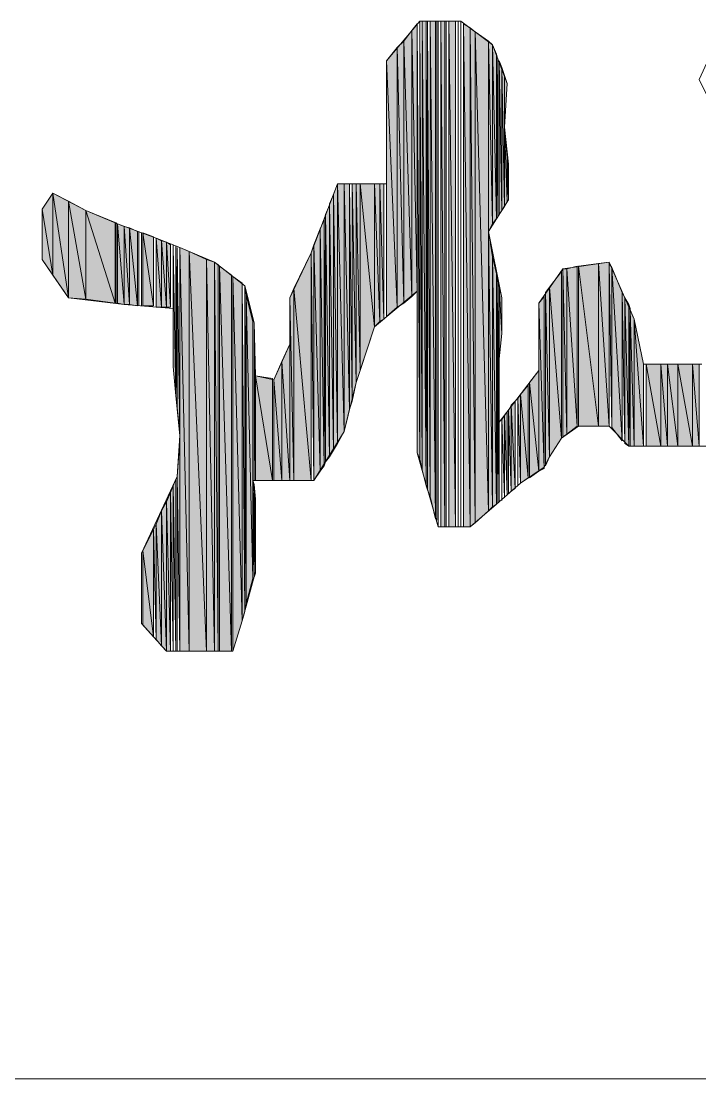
# Model space of a CAD drawing. Header units: millimetres. Extents: x -30643 to 86172, y -19411 to 63186.
# Drawn here: x 82294 to 82654, y 259 to 821 of the extents above; entities that cross this region are included whole.
import ezdxf

# ---------------------------------------------------------------- set-up
doc = ezdxf.new("R2010")
doc.units = ezdxf.units.MM

msp = doc.modelspace()

# ---------------------------------------------------------------- hatches: boundary and pattern name
h = msp.add_hatch(color=0)
h.dxf.hatch_style = 2
h.paths.add_polyline_path([(82501.27, 674.44), (82501.27, 815.88), (82497.05, 810.25)])
h = msp.add_hatch(color=0)
h.dxf.hatch_style = 2
h.paths.add_polyline_path([(82504.08, 677.26), (82504.08, 819.4), (82501.27, 815.88)])
h = msp.add_hatch(color=0)
h.dxf.hatch_style = 2
h.paths.add_polyline_path([(82501.27, 674.44), (82504.08, 677.26), (82501.27, 815.88)])
h = msp.add_hatch(color=0)
h.dxf.hatch_style = 2
h.paths.add_polyline_path([(82504.08, 591.41), (82505.49, 587.89), (82504.08, 819.4)])
h = msp.add_hatch(color=0)
h.dxf.hatch_style = 2
h.paths.add_polyline_path([(82505.49, 587.89), (82506.9, 582.26), (82505.49, 820.81)])
h = msp.add_hatch(color=0)
h.dxf.hatch_style = 2
h.paths.add_polyline_path([(82506.9, 582.26), (82509.01, 573.82), (82506.9, 820.81)])
h = msp.add_hatch(color=0)
h.dxf.hatch_style = 2
h.paths.add_polyline_path([(82509.01, 573.82), (82509.01, 820.81), (82506.9, 820.81)])
h = msp.add_hatch(color=0)
h.dxf.hatch_style = 2
h.paths.add_polyline_path([(82509.01, 573.82), (82509.71, 571.71), (82509.01, 820.81)])
h = msp.add_hatch(color=0)
h.dxf.hatch_style = 2
h.paths.add_polyline_path([(82509.71, 571.71), (82511.12, 568.19), (82509.71, 820.81)])
h = msp.add_hatch(color=0)
h.dxf.hatch_style = 2
h.paths.add_polyline_path([(82511.12, 568.19), (82513.94, 556.22), (82511.12, 820.81)])
h = msp.add_hatch(color=0)
h.dxf.hatch_style = 2
h.paths.add_polyline_path([(82513.94, 556.22), (82513.94, 820.81), (82511.12, 820.81)])
h = msp.add_hatch(color=0)
h.dxf.hatch_style = 2
h.paths.add_polyline_path([(82515.34, 554.11), (82515.34, 552), (82515.34, 820.81)])
h = msp.add_hatch(color=0)
h.dxf.hatch_style = 2
h.paths.add_polyline_path([(82516.75, 552), (82518.86, 552), (82516.75, 820.81)])
h = msp.add_hatch(color=0)
h.dxf.hatch_style = 2
h.paths.add_polyline_path([(82518.86, 552), (82518.86, 820.81), (82516.75, 820.81)])
h = msp.add_hatch(color=0)
h.dxf.hatch_style = 2
h.paths.add_polyline_path([(82520.97, 552), (82524.49, 552), (82520.97, 820.81)])
h = msp.add_hatch(color=0)
h.dxf.hatch_style = 2
h.paths.add_polyline_path([(82524.49, 552), (82524.49, 820.81), (82520.97, 820.81)])
h = msp.add_hatch(color=0)
h.dxf.hatch_style = 2
h.paths.add_polyline_path([(82528.71, 552), (82532.23, 552), (82528.71, 819.4)])
h = msp.add_hatch(color=0)
h.dxf.hatch_style = 2
h.paths.add_polyline_path([(82532.23, 552), (82532.23, 817.29), (82528.71, 819.4)])
h = msp.add_hatch(color=0)
h.dxf.hatch_style = 2
h.paths.add_polyline_path([(82532.23, 552), (82535.05, 554.11), (82532.23, 817.29)])
h = msp.add_hatch(color=0)
h.dxf.hatch_style = 2
h.paths.add_polyline_path([(82535.05, 554.11), (82535.05, 815.18), (82532.23, 817.29)])
h = msp.add_hatch(color=0)
h.dxf.hatch_style = 2
h.paths.add_polyline_path([(82497.05, 670.92), (82497.05, 810.25), (82493.53, 806.73)])
h = msp.add_hatch(color=0)
h.dxf.hatch_style = 2
h.paths.add_polyline_path([(82497.05, 670.92), (82501.27, 674.44), (82497.05, 810.25)])
h = msp.add_hatch(color=0)
h.dxf.hatch_style = 2
h.paths.add_polyline_path([(82535.05, 554.11), (82542.08, 560.45), (82535.05, 815.18)])
h = msp.add_hatch(color=0)
h.dxf.hatch_style = 2
h.paths.add_polyline_path([(82542.08, 560.45), (82542.08, 810.25), (82535.05, 815.18)])
h = msp.add_hatch(color=0)
h.dxf.hatch_style = 2
h.paths.add_polyline_path([(82542.08, 708.92), (82544.19, 713.15), (82542.08, 810.25)])
h = msp.add_hatch(color=0)
h.dxf.hatch_style = 2
h.paths.add_polyline_path([(82544.19, 713.15), (82544.19, 808.14), (82542.08, 810.25)])
h = msp.add_hatch(color=0)
h.dxf.hatch_style = 2
h.paths.add_polyline_path([(82493.53, 668.81), (82493.53, 806.73), (82487.9, 799.7)])
h = msp.add_hatch(color=0)
h.dxf.hatch_style = 2
h.paths.add_polyline_path([(82493.53, 668.81), (82497.05, 670.92), (82493.53, 806.73)])
h = msp.add_hatch(color=0)
h.dxf.hatch_style = 2
h.paths.add_polyline_path([(82544.19, 713.15), (82546.3, 715.96), (82544.19, 808.14)])
h = msp.add_hatch(color=0)
h.dxf.hatch_style = 2
h.paths.add_polyline_path([(82546.3, 715.96), (82546.3, 803.22), (82544.19, 808.14)])
h = msp.add_hatch(color=0)
h.dxf.hatch_style = 2
h.paths.add_polyline_path([(82487.9, 663.89), (82493.53, 668.81), (82487.9, 799.7)])
h = msp.add_hatch(color=0)
h.dxf.hatch_style = 2
h.paths.add_polyline_path([(82547.01, 717.37), (82547.01, 800.4), (82546.3, 803.22)])
h = msp.add_hatch(color=0)
h.dxf.hatch_style = 2
h.paths.add_polyline_path([(82547.71, 718.07), (82549.12, 720.18), (82547.71, 799.7)])
h = msp.add_hatch(color=0)
h.dxf.hatch_style = 2
h.paths.add_polyline_path([(82549.12, 720.18), (82549.12, 796.18), (82547.71, 799.7)])
h = msp.add_hatch(color=0)
h.dxf.hatch_style = 2
h.paths.add_polyline_path([(82549.12, 720.18), (82550.53, 722.29), (82549.12, 796.18)])
h = msp.add_hatch(color=0)
h.dxf.hatch_style = 2
h.paths.add_polyline_path([(82550.53, 722.29), (82550.53, 791.96), (82549.12, 796.18)])
h = msp.add_hatch(color=0)
h.dxf.hatch_style = 2
h.paths.add_polyline_path([(82550.53, 764.51), (82551.93, 787.74), (82550.53, 791.96)])
h = msp.add_hatch(color=0)
h.dxf.hatch_style = 2
h.paths.add_polyline_path([(82550.53, 722.29), (82551.93, 725.11), (82550.53, 764.51)])
h = msp.add_hatch(color=0)
h.dxf.hatch_style = 2
h.paths.add_polyline_path([(82551.93, 725.11), (82551.93, 748.33), (82550.53, 764.51)])
h = msp.add_hatch(color=0)
h.dxf.hatch_style = 2
h.paths.add_polyline_path([(82552.64, 725.81), (82552.64, 744.81), (82551.93, 748.33)])
h = msp.add_hatch(color=0)
h.dxf.hatch_style = 2
h.paths.add_polyline_path([(82461.86, 596.33), (82461.86, 734.26), (82459.75, 728.63)])
h = msp.add_hatch(color=0)
h.dxf.hatch_style = 2
h.paths.add_polyline_path([(82461.86, 596.33), (82465.38, 602.67), (82461.86, 734.26)])
h = msp.add_hatch(color=0)
h.dxf.hatch_style = 2
h.paths.add_polyline_path([(82465.38, 602.67), (82465.38, 734.26), (82461.86, 734.26)])
h = msp.add_hatch(color=0)
h.dxf.hatch_style = 2
h.paths.add_polyline_path([(82465.38, 602.67), (82468.2, 614.63), (82465.38, 734.26)])
h = msp.add_hatch(color=0)
h.dxf.hatch_style = 2
h.paths.add_polyline_path([(82468.2, 614.63), (82468.2, 734.26), (82465.38, 734.26)])
h = msp.add_hatch(color=0)
h.dxf.hatch_style = 2
h.paths.add_polyline_path([(82468.2, 614.63), (82469.6, 618.85), (82468.2, 734.26)])
h = msp.add_hatch(color=0)
h.dxf.hatch_style = 2
h.paths.add_polyline_path([(82469.6, 618.85), (82471.71, 628.7), (82469.6, 734.26)])
h = msp.add_hatch(color=0)
h.dxf.hatch_style = 2
h.paths.add_polyline_path([(82471.71, 628.7), (82471.71, 734.26), (82469.6, 734.26)])
h = msp.add_hatch(color=0)
h.dxf.hatch_style = 2
h.paths.add_polyline_path([(82471.71, 628.7), (82473.83, 635.04), (82471.71, 734.26)])
h = msp.add_hatch(color=0)
h.dxf.hatch_style = 2
h.paths.add_polyline_path([(82473.83, 635.04), (82473.83, 734.26), (82471.71, 734.26)])
h = msp.add_hatch(color=0)
h.dxf.hatch_style = 2
h.paths.add_polyline_path([(82473.83, 635.04), (82481.57, 658.26), (82473.83, 734.26)])
h = msp.add_hatch(color=0)
h.dxf.hatch_style = 2
h.paths.add_polyline_path([(82481.57, 658.26), (82481.57, 734.26), (82473.83, 734.26)])
h = msp.add_hatch(color=0)
h.dxf.hatch_style = 2
h.paths.add_polyline_path([(82481.57, 658.26), (82484.38, 661.07), (82481.57, 734.26)])
h = msp.add_hatch(color=0)
h.dxf.hatch_style = 2
h.paths.add_polyline_path([(82484.38, 661.07), (82484.38, 734.26), (82481.57, 734.26)])
h = msp.add_hatch(color=0)
h.dxf.hatch_style = 2
h.paths.add_polyline_path([(82484.38, 661.07), (82486.49, 662.48), (82484.38, 734.26)])
h = msp.add_hatch(color=0)
h.dxf.hatch_style = 2
h.paths.add_polyline_path([(82486.49, 662.48), (82486.49, 734.26), (82484.38, 734.26)])
h = msp.add_hatch(color=0)
h.dxf.hatch_style = 2
h.paths.add_polyline_path([(82310.57, 685.7), (82310.57, 729.33), (82304.94, 720.89)])
h = msp.add_hatch(color=0)
h.dxf.hatch_style = 2
h.paths.add_polyline_path([(82310.57, 685.7), (82319.02, 673.74), (82310.57, 729.33)])
h = msp.add_hatch(color=0)
h.dxf.hatch_style = 2
h.paths.add_polyline_path([(82319.02, 673.74), (82319.02, 725.11), (82310.57, 729.33)])
h = msp.add_hatch(color=0)
h.dxf.hatch_style = 2
h.paths.add_polyline_path([(82459.75, 592.82), (82459.75, 728.63), (82457.64, 723.7)])
h = msp.add_hatch(color=0)
h.dxf.hatch_style = 2
h.paths.add_polyline_path([(82459.75, 592.82), (82461.86, 596.33), (82459.75, 728.63)])
h = msp.add_hatch(color=0)
h.dxf.hatch_style = 2
h.paths.add_polyline_path([(82304.94, 694.15), (82310.57, 685.7), (82304.94, 720.89)])
h = msp.add_hatch(color=0)
h.dxf.hatch_style = 2
h.paths.add_polyline_path([(82319.02, 673.74), (82328.16, 673.04), (82319.02, 725.11)])
h = msp.add_hatch(color=0)
h.dxf.hatch_style = 2
h.paths.add_polyline_path([(82328.16, 673.04), (82328.16, 720.18), (82319.02, 725.11)])
h = msp.add_hatch(color=0)
h.dxf.hatch_style = 2
h.paths.add_polyline_path([(82328.16, 673.04), (82343.65, 670.92), (82328.16, 720.18)])
h = msp.add_hatch(color=0)
h.dxf.hatch_style = 2
h.paths.add_polyline_path([(82343.65, 670.92), (82343.65, 713.85), (82328.16, 720.18)])
h = msp.add_hatch(color=0)
h.dxf.hatch_style = 2
h.paths.add_polyline_path([(82457.64, 589.3), (82457.64, 723), (82455.53, 718.07)])
h = msp.add_hatch(color=0)
h.dxf.hatch_style = 2
h.paths.add_polyline_path([(82457.64, 589.3), (82459.75, 592.82), (82457.64, 723.7)])
h = msp.add_hatch(color=0)
h.dxf.hatch_style = 2
h.paths.add_polyline_path([(82454.83, 584.37), (82454.83, 715.26), (82452.72, 710.33)])
h = msp.add_hatch(color=0)
h.dxf.hatch_style = 2
h.paths.add_polyline_path([(82455.53, 586.48), (82455.53, 718.07), (82454.83, 715.26)])
h = msp.add_hatch(color=0)
h.dxf.hatch_style = 2
h.paths.add_polyline_path([(82454.83, 584.37), (82455.53, 586.48), (82454.83, 715.26)])
h = msp.add_hatch(color=0)
h.dxf.hatch_style = 2
h.paths.add_polyline_path([(82455.53, 586.48), (82457.64, 589.3), (82455.53, 718.07)])
h = msp.add_hatch(color=0)
h.dxf.hatch_style = 2
h.paths.add_polyline_path([(82345.05, 670.92), (82348.57, 670.22), (82345.05, 713.15)])
h = msp.add_hatch(color=0)
h.dxf.hatch_style = 2
h.paths.add_polyline_path([(82348.57, 670.22), (82348.57, 711.74), (82345.05, 713.15)])
h = msp.add_hatch(color=0)
h.dxf.hatch_style = 2
h.paths.add_polyline_path([(82348.57, 670.22), (82351.39, 670.22), (82348.57, 711.74)])
h = msp.add_hatch(color=0)
h.dxf.hatch_style = 2
h.paths.add_polyline_path([(82351.39, 670.22), (82351.39, 711.03), (82348.57, 711.74)])
h = msp.add_hatch(color=0)
h.dxf.hatch_style = 2
h.paths.add_polyline_path([(82351.39, 670.22), (82355.61, 669.52), (82351.39, 711.03)])
h = msp.add_hatch(color=0)
h.dxf.hatch_style = 2
h.paths.add_polyline_path([(82355.61, 669.52), (82355.61, 708.92), (82351.39, 711.03)])
h = msp.add_hatch(color=0)
h.dxf.hatch_style = 2
h.paths.add_polyline_path([(82452.72, 581.56), (82452.72, 710.33), (82449.2, 701.89)])
h = msp.add_hatch(color=0)
h.dxf.hatch_style = 2
h.paths.add_polyline_path([(82452.72, 581.56), (82454.83, 584.37), (82452.72, 710.33)])
h = msp.add_hatch(color=0)
h.dxf.hatch_style = 2
h.paths.add_polyline_path([(82542.08, 560.45), (82544.19, 562.56), (82542.08, 708.92)])
h = msp.add_hatch(color=0)
h.dxf.hatch_style = 2
h.paths.add_polyline_path([(82544.19, 562.56), (82544.19, 695.55), (82542.08, 708.92)])
h = msp.add_hatch(color=0)
h.dxf.hatch_style = 2
h.paths.add_polyline_path([(82358.42, 669.52), (82364.05, 669.52), (82358.42, 708.22)])
h = msp.add_hatch(color=0)
h.dxf.hatch_style = 2
h.paths.add_polyline_path([(82364.05, 669.52), (82364.05, 706.11), (82358.42, 708.22)])
h = msp.add_hatch(color=0)
h.dxf.hatch_style = 2
h.paths.add_polyline_path([(82365.46, 668.81), (82368.27, 668.81), (82365.46, 705.4)])
h = msp.add_hatch(color=0)
h.dxf.hatch_style = 2
h.paths.add_polyline_path([(82368.27, 668.81), (82368.27, 704), (82365.46, 705.4)])
h = msp.add_hatch(color=0)
h.dxf.hatch_style = 2
h.paths.add_polyline_path([(82368.27, 668.81), (82371.09, 668.81), (82368.27, 704)])
h = msp.add_hatch(color=0)
h.dxf.hatch_style = 2
h.paths.add_polyline_path([(82371.09, 668.81), (82371.09, 703.29), (82368.27, 704)])
h = msp.add_hatch(color=0)
h.dxf.hatch_style = 2
h.paths.add_polyline_path([(82371.09, 668.81), (82373.2, 668.81), (82371.09, 703.29)])
h = msp.add_hatch(color=0)
h.dxf.hatch_style = 2
h.paths.add_polyline_path([(82373.2, 668.81), (82373.2, 701.89), (82371.09, 703.29)])
h = msp.add_hatch(color=0)
h.dxf.hatch_style = 2
h.paths.add_polyline_path([(82374.61, 637.15), (82376.01, 621.67), (82374.61, 701.18)])
h = msp.add_hatch(color=0)
h.dxf.hatch_style = 2
h.paths.add_polyline_path([(82376.01, 621.67), (82376.72, 615.33), (82376.01, 701.18)])
h = msp.add_hatch(color=0)
h.dxf.hatch_style = 2
h.paths.add_polyline_path([(82376.72, 615.33), (82378.13, 601.26), (82376.72, 700.48)])
h = msp.add_hatch(color=0)
h.dxf.hatch_style = 2
h.paths.add_polyline_path([(82378.13, 485.86), (82383.05, 485.86), (82378.13, 700.48)])
h = msp.add_hatch(color=0)
h.dxf.hatch_style = 2
h.paths.add_polyline_path([(82383.05, 485.86), (82383.05, 698.37), (82378.13, 700.48)])
h = msp.add_hatch(color=0)
h.dxf.hatch_style = 2
h.paths.add_polyline_path([(82383.05, 485.86), (82392.2, 485.86), (82383.05, 698.37)])
h = msp.add_hatch(color=0)
h.dxf.hatch_style = 2
h.paths.add_polyline_path([(82392.2, 485.86), (82392.2, 694.15), (82383.05, 698.37)])
h = msp.add_hatch(color=0)
h.dxf.hatch_style = 2
h.paths.add_polyline_path([(82447.79, 576.63), (82447.79, 697.66), (82438.64, 678.67)])
h = msp.add_hatch(color=0)
h.dxf.hatch_style = 2
h.paths.add_polyline_path([(82449.2, 576.63), (82449.2, 701.89), (82447.79, 697.66)])
h = msp.add_hatch(color=0)
h.dxf.hatch_style = 2
h.paths.add_polyline_path([(82449.2, 576.63), (82452.72, 581.56), (82449.2, 701.89)])
h = msp.add_hatch(color=0)
h.dxf.hatch_style = 2
h.paths.add_polyline_path([(82392.2, 485.86), (82396.42, 485.86), (82392.2, 694.15)])
h = msp.add_hatch(color=0)
h.dxf.hatch_style = 2
h.paths.add_polyline_path([(82396.42, 485.86), (82396.42, 692.74), (82392.2, 694.15)])
h = msp.add_hatch(color=0)
h.dxf.hatch_style = 2
h.paths.add_polyline_path([(82396.42, 485.86), (82398.53, 485.86), (82396.42, 692.74)])
h = msp.add_hatch(color=0)
h.dxf.hatch_style = 2
h.paths.add_polyline_path([(82398.53, 485.86), (82398.53, 691.33), (82396.42, 692.74)])
h = msp.add_hatch(color=0)
h.dxf.hatch_style = 2
h.paths.add_polyline_path([(82544.19, 562.56), (82546.3, 563.97), (82544.19, 695.55)])
h = msp.add_hatch(color=0)
h.dxf.hatch_style = 2
h.paths.add_polyline_path([(82546.3, 563.97), (82546.3, 686.41), (82544.19, 695.55)])
h = msp.add_hatch(color=0)
h.dxf.hatch_style = 2
h.paths.add_polyline_path([(82600.49, 605.48), (82600.49, 692.03), (82589.93, 690.63)])
h = msp.add_hatch(color=0)
h.dxf.hatch_style = 2
h.paths.add_polyline_path([(82606.12, 605.48), (82606.12, 692.74), (82600.49, 692.03)])
h = msp.add_hatch(color=0)
h.dxf.hatch_style = 2
h.paths.add_polyline_path([(82600.49, 605.48), (82606.12, 605.48), (82600.49, 692.03)])
h = msp.add_hatch(color=0)
h.dxf.hatch_style = 2
h.paths.add_polyline_path([(82607.52, 604.78), (82607.52, 689.92), (82606.12, 692.03)])
h = msp.add_hatch(color=0)
h.dxf.hatch_style = 2
h.paths.add_polyline_path([(82399.24, 485.86), (82405.57, 485.86), (82399.24, 690.63)])
h = msp.add_hatch(color=0)
h.dxf.hatch_style = 2
h.paths.add_polyline_path([(82405.57, 485.86), (82405.57, 685.7), (82399.24, 690.63)])
h = msp.add_hatch(color=0)
h.dxf.hatch_style = 2
h.paths.add_polyline_path([(82547.01, 564.67), (82547.01, 681.48), (82546.3, 686.41)])
h = msp.add_hatch(color=0)
h.dxf.hatch_style = 2
h.paths.add_polyline_path([(82580.79, 599.15), (82580.79, 687.81), (82574.45, 679.37)])
h = msp.add_hatch(color=0)
h.dxf.hatch_style = 2
h.paths.add_polyline_path([(82581.49, 599.85), (82583.6, 601.26), (82581.49, 689.22)])
h = msp.add_hatch(color=0)
h.dxf.hatch_style = 2
h.paths.add_polyline_path([(82583.6, 601.26), (82583.6, 689.22), (82581.49, 689.22)])
h = msp.add_hatch(color=0)
h.dxf.hatch_style = 2
h.paths.add_polyline_path([(82589.23, 605.48), (82589.23, 690.63), (82583.6, 689.22)])
h = msp.add_hatch(color=0)
h.dxf.hatch_style = 2
h.paths.add_polyline_path([(82583.6, 601.26), (82589.23, 605.48), (82583.6, 689.22)])
h = msp.add_hatch(color=0)
h.dxf.hatch_style = 2
h.paths.add_polyline_path([(82589.93, 605.48), (82600.49, 605.48), (82589.93, 690.63)])
h = msp.add_hatch(color=0)
h.dxf.hatch_style = 2
h.paths.add_polyline_path([(82607.52, 604.78), (82613.15, 597.74), (82607.52, 689.92)])
h = msp.add_hatch(color=0)
h.dxf.hatch_style = 2
h.paths.add_polyline_path([(82613.15, 597.74), (82613.15, 676.55), (82607.52, 689.92)])
h = msp.add_hatch(color=0)
h.dxf.hatch_style = 2
h.paths.add_polyline_path([(82406.27, 485.86), (82411.2, 502.04), (82406.27, 685)])
h = msp.add_hatch(color=0)
h.dxf.hatch_style = 2
h.paths.add_polyline_path([(82411.2, 502.04), (82411.2, 681.48), (82406.27, 685)])
h = msp.add_hatch(color=0)
h.dxf.hatch_style = 2
h.paths.add_polyline_path([(82411.2, 502.04), (82412.61, 506.97), (82411.2, 681.48)])
h = msp.add_hatch(color=0)
h.dxf.hatch_style = 2
h.paths.add_polyline_path([(82547.71, 565.37), (82547.71, 679.37), (82547.01, 681.48)])
h = msp.add_hatch(color=0)
h.dxf.hatch_style = 2
h.paths.add_polyline_path([(82412.61, 506.97), (82413.31, 511.19), (82412.61, 680.07)])
h = msp.add_hatch(color=0)
h.dxf.hatch_style = 2
h.paths.add_polyline_path([(82413.31, 511.19), (82413.31, 675.15), (82412.61, 680.07)])
h = msp.add_hatch(color=0)
h.dxf.hatch_style = 2
h.paths.add_polyline_path([(82413.31, 511.19), (82416.83, 524.56), (82413.31, 675.15)])
h = msp.add_hatch(color=0)
h.dxf.hatch_style = 2
h.paths.add_polyline_path([(82416.83, 524.56), (82416.83, 661.07), (82413.31, 675.15)])
h = msp.add_hatch(color=0)
h.dxf.hatch_style = 2
h.paths.add_polyline_path([(82438.64, 576.63), (82438.64, 678.67), (82436.53, 673.74)])
h = msp.add_hatch(color=0)
h.dxf.hatch_style = 2
h.paths.add_polyline_path([(82438.64, 576.63), (82447.79, 576.63), (82438.64, 678.67)])
h = msp.add_hatch(color=0)
h.dxf.hatch_style = 2
h.paths.add_polyline_path([(82547.71, 641.37), (82549.12, 654.74), (82547.71, 679.37)])
h = msp.add_hatch(color=0)
h.dxf.hatch_style = 2
h.paths.add_polyline_path([(82549.12, 654.74), (82549.12, 673.74), (82547.71, 679.37)])
h = msp.add_hatch(color=0)
h.dxf.hatch_style = 2
h.paths.add_polyline_path([(82574.45, 589.3), (82574.45, 679.37), (82572.34, 676.55)])
h = msp.add_hatch(color=0)
h.dxf.hatch_style = 2
h.paths.add_polyline_path([(82572.34, 584.37), (82574.45, 589.3), (82572.34, 676.55)])
h = msp.add_hatch(color=0)
h.dxf.hatch_style = 2
h.paths.add_polyline_path([(82574.45, 589.3), (82580.79, 599.15), (82574.45, 679.37)])
h = msp.add_hatch(color=0)
h.dxf.hatch_style = 2
h.paths.add_polyline_path([(82614.56, 596.33), (82614.56, 673.74), (82613.15, 676.55)])
h = msp.add_hatch(color=0)
h.dxf.hatch_style = 2
h.paths.add_polyline_path([(82436.53, 576.63), (82438.64, 576.63), (82436.53, 673.74)])
h = msp.add_hatch(color=0)
h.dxf.hatch_style = 2
h.paths.add_polyline_path([(82571.64, 582.96), (82571.64, 674.44), (82568.82, 670.92)])
h = msp.add_hatch(color=0)
h.dxf.hatch_style = 2
h.paths.add_polyline_path([(82568.82, 581.56), (82571.64, 582.96), (82568.82, 670.92)])
h = msp.add_hatch(color=0)
h.dxf.hatch_style = 2
h.paths.add_polyline_path([(82614.56, 596.33), (82616.67, 594.93), (82614.56, 673.74)])
h = msp.add_hatch(color=0)
h.dxf.hatch_style = 2
h.paths.add_polyline_path([(82616.67, 594.93), (82616.67, 670.22), (82614.56, 673.74)])
h = msp.add_hatch(color=0)
h.dxf.hatch_style = 2
h.paths.add_polyline_path([(82617.38, 594.93), (82617.38, 668.11), (82616.67, 670.22)])
h = msp.add_hatch(color=0)
h.dxf.hatch_style = 2
h.paths.add_polyline_path([(82617.38, 594.93), (82619.49, 594.93), (82617.38, 667.41)])
h = msp.add_hatch(color=0)
h.dxf.hatch_style = 2
h.paths.add_polyline_path([(82619.49, 594.93), (82619.49, 662.48), (82617.38, 667.41)])
h = msp.add_hatch(color=0)
h.dxf.hatch_style = 2
h.paths.add_polyline_path([(82418.24, 576.63), (82418.24, 632.22), (82417.53, 660.37)])
h = msp.add_hatch(color=0)
h.dxf.hatch_style = 2
h.paths.add_polyline_path([(82619.49, 594.93), (82624.41, 594.93), (82619.49, 662.48)])
h = msp.add_hatch(color=0)
h.dxf.hatch_style = 2
h.paths.add_polyline_path([(82624.41, 594.93), (82624.41, 638.56), (82619.49, 662.48)])
h = msp.add_hatch(color=0)
h.dxf.hatch_style = 2
h.paths.add_polyline_path([(82436.53, 576.63), (82436.53, 649.11), (82432.31, 639.96)])
h = msp.add_hatch(color=0)
h.dxf.hatch_style = 2
h.paths.add_polyline_path([(82432.31, 576.63), (82432.31, 639.96), (82428.09, 630.11)])
h = msp.add_hatch(color=0)
h.dxf.hatch_style = 2
h.paths.add_polyline_path([(82432.31, 576.63), (82436.53, 576.63), (82432.31, 639.96)])
h = msp.add_hatch(color=0)
h.dxf.hatch_style = 2
h.paths.add_polyline_path([(82625.82, 594.93), (82633.56, 594.93), (82625.82, 638.56)])
h = msp.add_hatch(color=0)
h.dxf.hatch_style = 2
h.paths.add_polyline_path([(82633.56, 594.93), (82633.56, 638.56), (82625.82, 638.56)])
h = msp.add_hatch(color=0)
h.dxf.hatch_style = 2
h.paths.add_polyline_path([(82633.56, 594.93), (82637.08, 594.93), (82633.56, 638.56)])
h = msp.add_hatch(color=0)
h.dxf.hatch_style = 2
h.paths.add_polyline_path([(82637.08, 594.93), (82637.08, 638.56), (82633.56, 638.56)])
h = msp.add_hatch(color=0)
h.dxf.hatch_style = 2
h.paths.add_polyline_path([(82637.08, 594.93), (82642.71, 594.93), (82637.08, 638.56)])
h = msp.add_hatch(color=0)
h.dxf.hatch_style = 2
h.paths.add_polyline_path([(82642.71, 594.93), (82642.71, 638.56), (82637.08, 638.56)])
h = msp.add_hatch(color=0)
h.dxf.hatch_style = 2
h.paths.add_polyline_path([(82642.71, 594.93), (82650.45, 594.93), (82642.71, 638.56)])
h = msp.add_hatch(color=0)
h.dxf.hatch_style = 2
h.paths.add_polyline_path([(82650.45, 594.93), (82650.45, 638.56), (82642.71, 638.56)])
h = msp.add_hatch(color=0)
h.dxf.hatch_style = 2
h.paths.add_polyline_path([(82650.45, 594.93), (82653.97, 594.93), (82650.45, 638.56)])
h = msp.add_hatch(color=0)
h.dxf.hatch_style = 2
h.paths.add_polyline_path([(82653.97, 594.93), (82653.97, 638.56), (82650.45, 638.56)])
h = msp.add_hatch(color=0)
h.dxf.hatch_style = 2
h.paths.add_polyline_path([(82418.24, 576.63), (82427.38, 576.63), (82418.24, 632.22)])
h = msp.add_hatch(color=0)
h.dxf.hatch_style = 2
h.paths.add_polyline_path([(82427.38, 576.63), (82427.38, 630.81), (82418.24, 632.22)])
h = msp.add_hatch(color=0)
h.dxf.hatch_style = 2
h.paths.add_polyline_path([(82428.09, 576.63), (82432.31, 576.63), (82428.09, 630.11)])
h = msp.add_hatch(color=0)
h.dxf.hatch_style = 2
h.paths.add_polyline_path([(82568.82, 581.56), (82568.82, 635.04), (82563.9, 628.7)])
h = msp.add_hatch(color=0)
h.dxf.hatch_style = 2
h.paths.add_polyline_path([(82563.19, 578.04), (82563.19, 627.3), (82558.97, 622.37)])
h = msp.add_hatch(color=0)
h.dxf.hatch_style = 2
h.paths.add_polyline_path([(82563.9, 578.04), (82568.82, 581.56), (82563.9, 628.7)])
h = msp.add_hatch(color=0)
h.dxf.hatch_style = 2
h.paths.add_polyline_path([(82556.16, 572.41), (82556.16, 618.85), (82554.05, 616.74)])
h = msp.add_hatch(color=0)
h.dxf.hatch_style = 2
h.paths.add_polyline_path([(82558.97, 575.22), (82558.97, 622.37), (82557.56, 620.26)])
h = msp.add_hatch(color=0)
h.dxf.hatch_style = 2
h.paths.add_polyline_path([(82558.97, 575.22), (82563.19, 578.04), (82558.97, 622.37)])
h = msp.add_hatch(color=0)
h.dxf.hatch_style = 2
h.paths.add_polyline_path([(82551.93, 568.89), (82551.93, 613.22), (82550.53, 611.11)])
h = msp.add_hatch(color=0)
h.dxf.hatch_style = 2
h.paths.add_polyline_path([(82554.05, 571), (82554.05, 616.74), (82552.64, 613.93)])
h = msp.add_hatch(color=0)
h.dxf.hatch_style = 2
h.paths.add_polyline_path([(82554.05, 571), (82556.16, 572.41), (82554.05, 616.74)])
h = msp.add_hatch(color=0)
h.dxf.hatch_style = 2
h.paths.add_polyline_path([(82550.53, 567.48), (82550.53, 611.11), (82549.12, 609)])
h = msp.add_hatch(color=0)
h.dxf.hatch_style = 2
h.paths.add_polyline_path([(82378.13, 485.86), (82378.13, 598.45), (82376.72, 578.74)])
h = msp.add_hatch(color=0)
h.dxf.hatch_style = 2
h.paths.add_polyline_path([(82378.13, 485.86), (82378.13, 600.56), (82378.13, 598.45)])
h = msp.add_hatch(color=0)
h.dxf.hatch_style = 2
h.paths.add_polyline_path([(82374.61, 485.86), (82374.61, 573.82), (82373.2, 570.3)])
h = msp.add_hatch(color=0)
h.dxf.hatch_style = 2
h.paths.add_polyline_path([(82376.01, 485.86), (82376.01, 577.34), (82374.61, 573.82)])
h = msp.add_hatch(color=0)
h.dxf.hatch_style = 2
h.paths.add_polyline_path([(82417.53, 525.26), (82417.53, 574.52), (82416.83, 576.63)])
h = msp.add_hatch(color=0)
h.dxf.hatch_style = 2
h.paths.add_polyline_path([(82417.53, 525.26), (82418.24, 527.37), (82417.53, 574.52)])
h = msp.add_hatch(color=0)
h.dxf.hatch_style = 2
h.paths.add_polyline_path([(82418.24, 527.37), (82418.24, 566.78), (82417.53, 574.52)])
h = msp.add_hatch(color=0)
h.dxf.hatch_style = 2
h.paths.add_polyline_path([(82373.2, 485.86), (82373.2, 570.3), (82371.09, 565.37)])
h = msp.add_hatch(color=0)
h.dxf.hatch_style = 2
h.paths.add_polyline_path([(82371.09, 485.86), (82371.09, 565.37), (82368.27, 560.45)])
h = msp.add_hatch(color=0)
h.dxf.hatch_style = 2
h.paths.add_polyline_path([(82371.09, 485.86), (82373.2, 485.86), (82371.09, 565.37)])
h = msp.add_hatch(color=0)
h.dxf.hatch_style = 2
h.paths.add_polyline_path([(82418.24, 528.08), (82418.24, 563.97), (82418.24, 566.78)])
h = msp.add_hatch(color=0)
h.dxf.hatch_style = 2
h.paths.add_polyline_path([(82368.27, 488.67), (82368.27, 560.45), (82365.46, 553.41)])
h = msp.add_hatch(color=0)
h.dxf.hatch_style = 2
h.paths.add_polyline_path([(82368.27, 488.67), (82371.09, 485.86), (82368.27, 560.45)])
h = msp.add_hatch(color=0)
h.dxf.hatch_style = 2
h.paths.add_polyline_path([(82365.46, 492.19), (82365.46, 553.41), (82364.05, 550.6)])
h = msp.add_hatch(color=0)
h.dxf.hatch_style = 2
h.paths.add_polyline_path([(82365.46, 492.19), (82368.27, 488.67), (82365.46, 553.41)])
h = msp.add_hatch(color=0)
h.dxf.hatch_style = 2
h.paths.add_polyline_path([(82364.05, 493.6), (82364.05, 550.6), (82358.42, 539.34)])
h = msp.add_hatch(color=0)
h.dxf.hatch_style = 2
h.paths.add_polyline_path([(82358.42, 499.93), (82364.05, 493.6), (82358.42, 539.34)])

# ---------------------------------------------------------------- linework, layer by layer
at = {"color": 0, "lineweight": 0}
for points in [[(82661, 594.93), (82633.56, 594.93), (82616.67, 594.93), (82606.12, 605.48), (82589.93, 605.48), (82580.79, 599.15), (82574.45, 589.3), (82571.64, 583.67), (82558.97, 575.22), (82546.3, 563.97), (82532.23, 552), (82515.34, 552), (82504.08, 591.41), (82504.08, 641.37), (82504.08, 677.26), (82481.57, 658.26), (82471.71, 628.7), (82465.38, 602.67), (82449.2, 576.63), (82416.83, 576.63), (82418.24, 563.97), (82418.24, 528.08), (82411.2, 502.04), (82406.27, 485.86), (82371.09, 485.86), (82357.72, 500.63), (82357.72, 537.93), (82376.72, 578.74), (82378.13, 600.56), (82376.01, 621.67), (82374.61, 637.15), (82374.61, 668.11), (82348.57, 670.22), (82319.02, 673.74), (82304.94, 694.15), (82304.94, 720.89), (82310.57, 729.33), (82328.16, 720.18), (82345.05, 713.15), (82365.46, 705.4), (82378.13, 700.48), (82396.42, 692.74), (82412.61, 680.07), (82417.53, 660.37), (82418.24, 632.22), (82428.09, 630.11), (82436.53, 649.11), (82436.53, 673.74), (82447.79, 697.66), (82461.86, 734.26), (82487.9, 734.26), (82487.9, 775.07), (82487.9, 799.7), (82505.49, 820.81), (82527.31, 820.81), (82544.19, 808.14), (82551.93, 787.74), (82550.53, 764.51), (82552.64, 744.81), (82552.64, 725.81), (82542.08, 708.92), (82549.12, 673.74), (82549.12, 654.74), (82547.71, 641.37), (82547.71, 607.59), (82568.82, 635.04), (82568.82, 670.92), (82581.49, 689.22), (82606.12, 692.74), (82619.49, 662.48), (82624.41, 638.56), (82655.38, 638.56)], [(82666.63, 763.81), (82653.97, 789.85), (82665.23, 814.48)], [(77346.82, 258.57), (84204.88, 258.57)]]:
    msp.add_lwpolyline(points, dxfattribs=at)
for points in [[(82501.27, 674.44), (82501.27, 815.88), (82497.05, 810.25)], [(82504.08, 677.26), (82504.08, 819.4), (82501.27, 815.88)], [(82501.27, 674.44), (82504.08, 677.26), (82501.27, 815.88)], [(82504.08, 591.41), (82505.49, 587.89), (82504.08, 819.4)], [(82505.49, 587.89), (82505.49, 820.81)], [(82505.49, 587.89), (82506.9, 582.26), (82505.49, 820.81)], [(82506.9, 582.26), (82506.9, 820.81)], [(82506.9, 582.26), (82509.01, 573.82), (82506.9, 820.81)], [(82509.01, 573.82), (82509.01, 820.81), (82506.9, 820.81)], [(82509.01, 573.82), (82509.71, 571.71), (82509.01, 820.81)], [(82509.71, 571.71), (82509.71, 820.81)], [(82509.71, 571.71), (82511.12, 568.19), (82509.71, 820.81)], [(82511.12, 568.19), (82511.12, 820.81)], [(82511.12, 568.19), (82513.94, 556.22), (82511.12, 820.81)], [(82513.94, 556.22), (82513.94, 820.81), (82511.12, 820.81)], [(82513.94, 556.22), (82513.94, 820.81)], [(82514.64, 555.52), (82514.64, 820.81)], [(82514.64, 555.52), (82514.64, 820.81)], [(82515.34, 554.11), (82515.34, 820.81)], [(82515.34, 554.11), (82515.34, 552), (82515.34, 820.81)], [(82515.34, 552), (82515.34, 820.81)], [(82515.34, 552), (82515.34, 820.81)], [(82516.75, 552), (82516.75, 820.81)], [(82516.75, 552), (82518.86, 552), (82516.75, 820.81)], [(82518.86, 552), (82518.86, 820.81), (82516.75, 820.81)], [(82518.86, 552), (82518.86, 820.81)], [(82519.57, 552), (82519.57, 820.81)], [(82519.57, 552), (82519.57, 820.81)], [(82520.97, 552), (82520.97, 820.81)], [(82520.97, 552), (82524.49, 552), (82520.97, 820.81)], [(82524.49, 552), (82524.49, 820.81), (82520.97, 820.81)], [(82524.49, 552), (82524.49, 820.81)], [(82525.9, 552), (82525.9, 820.81)], [(82525.9, 552), (82525.9, 820.81)], [(82525.9, 552), (82525.9, 820.81)], [(82525.9, 552), (82525.9, 820.81)], [(82527.31, 552), (82527.31, 820.81)], [(82527.31, 552), (82527.31, 820.81)], [(82528.71, 552), (82528.71, 819.4)], [(82528.71, 552), (82532.23, 552), (82528.71, 819.4)], [(82532.23, 552), (82532.23, 817.29), (82528.71, 819.4)], [(82532.23, 552), (82535.05, 554.11), (82532.23, 817.29)], [(82535.05, 554.11), (82535.05, 815.18), (82532.23, 817.29)], [(82497.05, 670.92), (82497.05, 810.25), (82493.53, 806.73)], [(82497.05, 670.92), (82501.27, 674.44), (82497.05, 810.25)], [(82535.05, 554.11), (82542.08, 560.45), (82535.05, 815.18)], [(82542.08, 560.45), (82542.08, 810.25), (82535.05, 815.18)], [(82542.08, 708.92), (82544.19, 713.15), (82542.08, 810.25)], [(82544.19, 713.15), (82544.19, 808.14), (82542.08, 810.25)], [(82493.53, 668.81), (82493.53, 806.73), (82487.9, 799.7)], [(82493.53, 668.81), (82497.05, 670.92), (82493.53, 806.73)], [(82544.19, 713.15), (82546.3, 715.96), (82544.19, 808.14)], [(82546.3, 715.96), (82546.3, 803.22), (82544.19, 808.14)], [(82487.9, 663.89), (82493.53, 668.81), (82487.9, 799.7)], [(82546.3, 715.96), (82546.3, 803.22)], [(82547.01, 717.37), (82547.01, 800.4), (82546.3, 803.22)], [(82547.01, 717.37), (82547.01, 800.4)], [(82547.71, 718.07), (82547.71, 799.7)], [(82547.71, 718.07), (82549.12, 720.18), (82547.71, 799.7)], [(82549.12, 720.18), (82549.12, 796.18), (82547.71, 799.7)], [(82549.12, 720.18), (82550.53, 722.29), (82549.12, 796.18)], [(82550.53, 722.29), (82550.53, 791.96), (82549.12, 796.18)], [(82550.53, 764.51), (82551.93, 787.74), (82550.53, 791.96)], [(82550.53, 722.29), (82551.93, 725.11), (82550.53, 764.51)], [(82551.93, 725.11), (82551.93, 748.33), (82550.53, 764.51)], [(82551.93, 725.11), (82551.93, 748.33)], [(82552.64, 725.81), (82552.64, 744.81), (82551.93, 748.33)], [(82461.86, 596.33), (82461.86, 734.26), (82459.75, 728.63)], [(82461.86, 596.33), (82465.38, 602.67), (82461.86, 734.26)], [(82465.38, 602.67), (82465.38, 734.26), (82461.86, 734.26)], [(82465.38, 602.67), (82468.2, 614.63), (82465.38, 734.26)], [(82468.2, 614.63), (82468.2, 734.26), (82465.38, 734.26)], [(82468.2, 614.63), (82469.6, 618.85), (82468.2, 734.26)], [(82469.6, 618.85), (82469.6, 734.26)], [(82469.6, 618.85), (82471.71, 628.7), (82469.6, 734.26)], [(82471.71, 628.7), (82471.71, 734.26), (82469.6, 734.26)], [(82471.71, 628.7), (82473.83, 635.04), (82471.71, 734.26)], [(82473.83, 635.04), (82473.83, 734.26), (82471.71, 734.26)], [(82473.83, 635.04), (82481.57, 658.26), (82473.83, 734.26)], [(82481.57, 658.26), (82481.57, 734.26), (82473.83, 734.26)], [(82481.57, 658.26), (82484.38, 661.07), (82481.57, 734.26)], [(82484.38, 661.07), (82484.38, 734.26), (82481.57, 734.26)], [(82484.38, 661.07), (82486.49, 662.48), (82484.38, 734.26)], [(82486.49, 662.48), (82486.49, 734.26), (82484.38, 734.26)], [(82486.49, 662.48), (82486.49, 734.26)], [(82487.9, 663.89), (82487.9, 734.26)], [(82310.57, 685.7), (82310.57, 729.33), (82304.94, 720.89)], [(82310.57, 685.7), (82319.02, 673.74), (82310.57, 729.33)], [(82319.02, 673.74), (82319.02, 725.11), (82310.57, 729.33)], [(82459.75, 592.82), (82459.75, 728.63), (82457.64, 723.7)], [(82459.75, 592.82), (82461.86, 596.33), (82459.75, 728.63)], [(82304.94, 694.15), (82310.57, 685.7), (82304.94, 720.89)], [(82319.02, 673.74), (82328.16, 673.04), (82319.02, 725.11)], [(82328.16, 673.04), (82328.16, 720.18), (82319.02, 725.11)], [(82328.16, 673.04), (82343.65, 670.92), (82328.16, 720.18)], [(82343.65, 670.92), (82343.65, 713.85), (82328.16, 720.18)], [(82457.64, 589.3), (82457.64, 723), (82455.53, 718.07)], [(82457.64, 589.3), (82457.64, 723.7)], [(82457.64, 589.3), (82459.75, 592.82), (82457.64, 723.7)], [(82457.64, 589.3), (82457.64, 723)], [(82454.83, 584.37), (82454.83, 715.26), (82452.72, 710.33)], [(82455.53, 586.48), (82455.53, 718.07), (82454.83, 715.26)], [(82454.83, 584.37), (82455.53, 586.48), (82454.83, 715.26)], [(82455.53, 586.48), (82455.53, 718.07)], [(82455.53, 586.48), (82455.53, 718.07)], [(82455.53, 586.48), (82457.64, 589.3), (82455.53, 718.07)], [(82343.65, 670.92), (82343.65, 713.85)], [(82344.35, 670.92), (82344.35, 713.85)], [(82344.35, 670.92), (82344.35, 713.85)], [(82345.05, 670.92), (82345.05, 713.15)], [(82345.05, 670.92), (82348.57, 670.22), (82345.05, 713.15)], [(82348.57, 670.22), (82348.57, 711.74), (82345.05, 713.15)], [(82348.57, 670.22), (82351.39, 670.22), (82348.57, 711.74)], [(82351.39, 670.22), (82351.39, 711.03), (82348.57, 711.74)], [(82351.39, 670.22), (82355.61, 669.52), (82351.39, 711.03)], [(82355.61, 669.52), (82355.61, 708.92), (82351.39, 711.03)], [(82355.61, 669.52), (82355.61, 708.92)], [(82356.31, 669.52), (82356.31, 708.92)], [(82356.31, 669.52), (82356.31, 708.92)], [(82452.72, 581.56), (82452.72, 710.33), (82449.2, 701.89)], [(82452.72, 581.56), (82454.83, 584.37), (82452.72, 710.33)], [(82542.08, 560.45), (82544.19, 562.56), (82542.08, 708.92)], [(82544.19, 562.56), (82544.19, 695.55), (82542.08, 708.92)], [(82357.72, 669.52), (82357.72, 708.22)], [(82357.72, 669.52), (82357.72, 708.22)], [(82358.42, 669.52), (82358.42, 708.22)], [(82358.42, 669.52), (82364.05, 669.52), (82358.42, 708.22)], [(82364.05, 669.52), (82364.05, 706.11), (82358.42, 708.22)], [(82364.05, 669.52), (82364.05, 706.11)], [(82365.46, 668.81), (82365.46, 705.4)], [(82365.46, 668.81), (82368.27, 668.81), (82365.46, 705.4)], [(82368.27, 668.81), (82368.27, 704), (82365.46, 705.4)], [(82368.27, 668.81), (82371.09, 668.81), (82368.27, 704)], [(82371.09, 668.81), (82371.09, 703.29), (82368.27, 704)], [(82371.09, 668.81), (82373.2, 668.81), (82371.09, 703.29)], [(82373.2, 668.81), (82373.2, 701.89), (82371.09, 703.29)], [(82373.2, 668.81), (82373.2, 701.89)], [(82374.61, 668.11), (82374.61, 701.89)], [(82374.61, 668.11), (82374.61, 701.89)], [(82374.61, 668.11), (82374.61, 701.18)], [(82374.61, 637.15), (82376.01, 621.67), (82374.61, 701.18)], [(82376.01, 621.67), (82376.01, 701.18)], [(82376.01, 621.67), (82376.72, 615.33), (82376.01, 701.18)], [(82376.72, 615.33), (82376.72, 700.48)], [(82376.72, 615.33), (82378.13, 601.26), (82376.72, 700.48)], [(82378.13, 601.26), (82378.13, 700.48)], [(82378.13, 601.26), (82378.13, 700.48)], [(82378.13, 600.56), (82378.13, 700.48)], [(82378.13, 485.86), (82383.05, 485.86), (82378.13, 700.48)], [(82383.05, 485.86), (82383.05, 698.37), (82378.13, 700.48)], [(82383.05, 485.86), (82392.2, 485.86), (82383.05, 698.37)], [(82392.2, 485.86), (82392.2, 694.15), (82383.05, 698.37)], [(82447.79, 576.63), (82447.79, 697.66), (82438.64, 678.67)], [(82449.2, 576.63), (82449.2, 701.89), (82447.79, 697.66)], [(82447.79, 576.63), (82447.79, 697.66)], [(82447.79, 576.63), (82447.79, 697.66)], [(82447.79, 576.63), (82447.79, 697.66)], [(82449.2, 576.63), (82452.72, 581.56), (82449.2, 701.89)], [(82392.2, 485.86), (82396.42, 485.86), (82392.2, 694.15)], [(82396.42, 485.86), (82396.42, 692.74), (82392.2, 694.15)], [(82396.42, 485.86), (82398.53, 485.86), (82396.42, 692.74)], [(82398.53, 485.86), (82398.53, 691.33), (82396.42, 692.74)], [(82544.19, 562.56), (82546.3, 563.97), (82544.19, 695.55)], [(82546.3, 563.97), (82546.3, 686.41), (82544.19, 695.55)], [(82600.49, 605.48), (82600.49, 692.03), (82589.93, 690.63)], [(82606.12, 605.48), (82606.12, 692.74), (82600.49, 692.03)], [(82600.49, 605.48), (82606.12, 605.48), (82600.49, 692.03)], [(82606.12, 605.48), (82606.12, 692.74)], [(82606.12, 605.48), (82606.12, 692.03)], [(82606.12, 605.48), (82606.12, 692.03)], [(82607.52, 604.78), (82607.52, 689.92), (82606.12, 692.03)], [(82398.53, 485.86), (82398.53, 691.33)], [(82399.24, 485.86), (82399.24, 690.63)], [(82399.24, 485.86), (82405.57, 485.86), (82399.24, 690.63)], [(82405.57, 485.86), (82405.57, 685.7), (82399.24, 690.63)], [(82546.3, 563.97), (82546.3, 686.41)], [(82547.01, 564.67), (82547.01, 681.48), (82546.3, 686.41)], [(82580.79, 599.15), (82580.79, 687.81), (82574.45, 679.37)], [(82580.79, 599.15), (82580.79, 687.81)], [(82581.49, 599.85), (82581.49, 689.22)], [(82581.49, 599.85), (82583.6, 601.26), (82581.49, 689.22)], [(82583.6, 601.26), (82583.6, 689.22), (82581.49, 689.22)], [(82589.23, 605.48), (82589.23, 690.63), (82583.6, 689.22)], [(82583.6, 601.26), (82583.6, 689.22)], [(82583.6, 601.26), (82583.6, 689.22)], [(82583.6, 601.26), (82589.23, 605.48), (82583.6, 689.22)], [(82589.23, 605.48), (82589.23, 690.63)], [(82589.93, 605.48), (82589.93, 690.63)], [(82589.93, 605.48), (82600.49, 605.48), (82589.93, 690.63)], [(82607.52, 604.78), (82613.15, 597.74), (82607.52, 689.92)], [(82613.15, 597.74), (82613.15, 676.55), (82607.52, 689.92)], [(82405.57, 485.86), (82405.57, 685.7)], [(82406.27, 485.86), (82406.27, 685)], [(82406.27, 485.86), (82411.2, 502.04), (82406.27, 685)], [(82411.2, 502.04), (82411.2, 681.48), (82406.27, 685)], [(82411.2, 502.04), (82412.61, 506.97), (82411.2, 681.48)], [(82547.01, 564.67), (82547.01, 681.48)], [(82547.71, 565.37), (82547.71, 679.37), (82547.01, 681.48)], [(82412.61, 506.97), (82412.61, 680.07)], [(82412.61, 506.97), (82413.31, 511.19), (82412.61, 680.07)], [(82413.31, 511.19), (82413.31, 675.15), (82412.61, 680.07)], [(82413.31, 511.19), (82416.83, 524.56), (82413.31, 675.15)], [(82416.83, 524.56), (82416.83, 661.07), (82413.31, 675.15)], [(82438.64, 576.63), (82438.64, 678.67), (82436.53, 673.74)], [(82438.64, 576.63), (82447.79, 576.63), (82438.64, 678.67)], [(82547.71, 641.37), (82549.12, 654.74), (82547.71, 679.37)], [(82549.12, 654.74), (82549.12, 673.74), (82547.71, 679.37)], [(82571.64, 583.67), (82571.64, 675.15)], [(82571.64, 583.67), (82571.64, 675.15)], [(82574.45, 589.3), (82574.45, 679.37), (82572.34, 676.55)], [(82572.34, 584.37), (82572.34, 676.55)], [(82572.34, 584.37), (82574.45, 589.3), (82572.34, 676.55)], [(82574.45, 589.3), (82580.79, 599.15), (82574.45, 679.37)], [(82613.15, 597.74), (82613.15, 676.55)], [(82614.56, 596.33), (82614.56, 673.74), (82613.15, 676.55)], [(82436.53, 576.63), (82438.64, 576.63), (82436.53, 673.74)], [(82571.64, 582.96), (82571.64, 674.44), (82568.82, 670.92)], [(82568.82, 581.56), (82571.64, 582.96), (82568.82, 670.92)], [(82571.64, 582.96), (82571.64, 674.44)], [(82614.56, 596.33), (82616.67, 594.93), (82614.56, 673.74)], [(82616.67, 594.93), (82616.67, 670.22), (82614.56, 673.74)], [(82616.67, 594.93), (82616.67, 670.22)], [(82617.38, 594.93), (82617.38, 668.11), (82616.67, 670.22)], [(82374.61, 637.15), (82374.61, 668.11)], [(82617.38, 594.93), (82617.38, 668.11)], [(82617.38, 594.93), (82617.38, 667.41)], [(82617.38, 594.93), (82617.38, 667.41)], [(82617.38, 594.93), (82617.38, 667.41)], [(82617.38, 594.93), (82619.49, 594.93), (82617.38, 667.41)], [(82619.49, 594.93), (82619.49, 662.48), (82617.38, 667.41)], [(82416.83, 576.63), (82416.83, 661.07)], [(82417.53, 576.63), (82417.53, 660.37)], [(82417.53, 576.63), (82417.53, 660.37)], [(82418.24, 576.63), (82418.24, 632.22), (82417.53, 660.37)], [(82619.49, 594.93), (82624.41, 594.93), (82619.49, 662.48)], [(82624.41, 594.93), (82624.41, 638.56), (82619.49, 662.48)], [(82436.53, 576.63), (82436.53, 649.11), (82432.31, 639.96)], [(82432.31, 576.63), (82432.31, 639.96), (82428.09, 630.11)], [(82432.31, 576.63), (82436.53, 576.63), (82432.31, 639.96)], [(82624.41, 594.93), (82624.41, 638.56)], [(82625.82, 594.93), (82625.82, 638.56)], [(82625.82, 594.93), (82633.56, 594.93), (82625.82, 638.56)], [(82633.56, 594.93), (82633.56, 638.56), (82625.82, 638.56)], [(82633.56, 594.93), (82637.08, 594.93), (82633.56, 638.56)], [(82637.08, 594.93), (82637.08, 638.56), (82633.56, 638.56)], [(82637.08, 594.93), (82642.71, 594.93), (82637.08, 638.56)], [(82642.71, 594.93), (82642.71, 638.56), (82637.08, 638.56)], [(82642.71, 594.93), (82650.45, 594.93), (82642.71, 638.56)], [(82650.45, 594.93), (82650.45, 638.56), (82642.71, 638.56)], [(82650.45, 594.93), (82653.97, 594.93), (82650.45, 638.56)], [(82653.97, 594.93), (82653.97, 638.56), (82650.45, 638.56)], [(82653.97, 594.93), (82653.97, 638.56)], [(82418.24, 576.63), (82418.24, 632.22)], [(82418.24, 576.63), (82418.24, 632.22)], [(82418.24, 576.63), (82427.38, 576.63), (82418.24, 632.22)], [(82427.38, 576.63), (82427.38, 630.81), (82418.24, 632.22)], [(82427.38, 576.63), (82427.38, 630.81)], [(82428.09, 576.63), (82428.09, 630.11)], [(82428.09, 576.63), (82432.31, 576.63), (82428.09, 630.11)], [(82568.82, 581.56), (82568.82, 635.04), (82563.9, 628.7)], [(82563.19, 578.04), (82563.19, 627.3), (82558.97, 622.37)], [(82563.19, 578.04), (82563.19, 627.3)], [(82563.9, 578.04), (82563.9, 628.7)], [(82563.9, 578.04), (82568.82, 581.56), (82563.9, 628.7)], [(82556.16, 572.41), (82556.16, 618.85), (82554.05, 616.74)], [(82556.16, 572.41), (82556.16, 618.85)], [(82558.97, 575.22), (82558.97, 622.37), (82557.56, 620.26)], [(82557.56, 573.82), (82557.56, 620.26)], [(82557.56, 573.82), (82557.56, 620.26)], [(82558.97, 575.22), (82563.19, 578.04), (82558.97, 622.37)], [(82551.93, 568.89), (82551.93, 613.22), (82550.53, 611.11)], [(82551.93, 568.89), (82551.93, 613.22)], [(82554.05, 571), (82554.05, 616.74), (82552.64, 613.93)], [(82552.64, 569.59), (82552.64, 613.93)], [(82552.64, 569.59), (82552.64, 613.93)], [(82554.05, 571), (82556.16, 572.41), (82554.05, 616.74)], [(82547.71, 565.37), (82547.71, 607.59)], [(82550.53, 567.48), (82550.53, 611.11), (82549.12, 609)], [(82549.12, 566.08), (82549.12, 609)], [(82549.12, 566.08), (82549.12, 609)], [(82550.53, 567.48), (82550.53, 611.11)], [(82378.13, 485.86), (82378.13, 598.45), (82376.72, 578.74)], [(82378.13, 485.86), (82378.13, 600.56), (82378.13, 598.45)], [(82378.13, 485.86), (82378.13, 598.45)], [(82374.61, 485.86), (82374.61, 573.82), (82373.2, 570.3)], [(82376.01, 485.86), (82376.01, 577.34), (82374.61, 573.82)], [(82374.61, 485.86), (82374.61, 573.82)], [(82374.61, 485.86), (82374.61, 573.82)], [(82374.61, 485.86), (82374.61, 573.82)], [(82376.01, 485.86), (82376.01, 577.34)], [(82376.72, 485.86), (82376.72, 578.74)], [(82376.72, 485.86), (82376.72, 578.74)], [(82416.83, 524.56), (82416.83, 576.63)], [(82417.53, 525.26), (82417.53, 574.52), (82416.83, 576.63)], [(82417.53, 525.26), (82418.24, 527.37), (82417.53, 574.52)], [(82418.24, 527.37), (82418.24, 566.78), (82417.53, 574.52)], [(82373.2, 485.86), (82373.2, 570.3), (82371.09, 565.37)], [(82373.2, 485.86), (82373.2, 570.3)], [(82371.09, 485.86), (82371.09, 565.37), (82368.27, 560.45)], [(82371.09, 485.86), (82373.2, 485.86), (82371.09, 565.37)], [(82418.24, 527.37), (82418.24, 566.78)], [(82418.24, 528.08), (82418.24, 563.97), (82418.24, 566.78)], [(82368.27, 488.67), (82368.27, 560.45), (82365.46, 553.41)], [(82368.27, 488.67), (82371.09, 485.86), (82368.27, 560.45)], [(82365.46, 492.19), (82365.46, 553.41), (82364.05, 550.6)], [(82365.46, 492.19), (82368.27, 488.67), (82365.46, 553.41)], [(82364.05, 493.6), (82364.05, 550.6), (82358.42, 539.34)], [(82364.05, 493.6), (82364.05, 550.6)], [(82357.72, 500.63), (82357.72, 537.93)], [(82358.42, 499.93), (82358.42, 539.34)], [(82358.42, 499.93), (82364.05, 493.6), (82358.42, 539.34)]]:
    msp.add_lwpolyline(points, close=True, dxfattribs=at)

doc.saveas('drawing.dxf')
